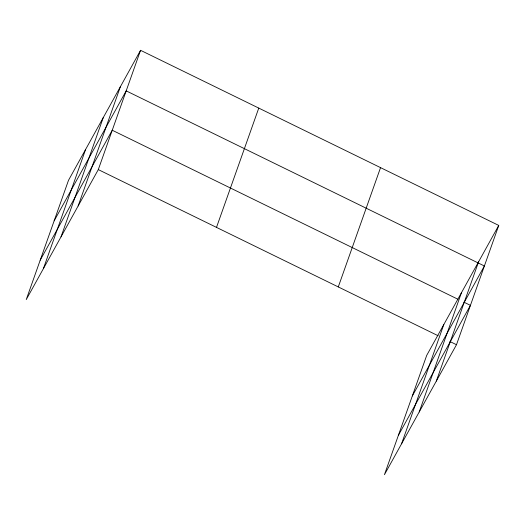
<?xml version="1.0" encoding="UTF-8"?>
<svg xmlns="http://www.w3.org/2000/svg" width="525" height="525" viewBox="0 0 525 525"><rect width="100%" height="100%" fill="white"/><g stroke="black" fill="none" stroke-linecap="round" stroke-linejoin="round"><path stroke-width="0.79" d="M43.372 268.688L85.634 149.395M61.012 236.867L103.274 117.567M78.133 205.977L120.396 86.684M140.562 50.308L68.513 180.278L26.25 299.578L98.3 169.601L140.562 50.308L498.75 225.422L456.488 344.722L384.438 474.692L426.7 355.399L498.75 225.422M216.497 227.391L258.766 108.091M338.284 286.932L380.546 167.632M401.559 443.809L443.822 324.509M419.199 411.981L461.468 292.681M436.321 381.091L478.59 261.798M54.147 220.841L126.19 90.864L484.378 265.985L412.335 395.955M40.195 260.21L112.245 130.233L457.951 299.25M398.383 435.323L470.433 305.353L463.824 302.118M98.3 169.601L438.132 335.744M449.879 341.486L456.488 344.722"/></g></svg>
